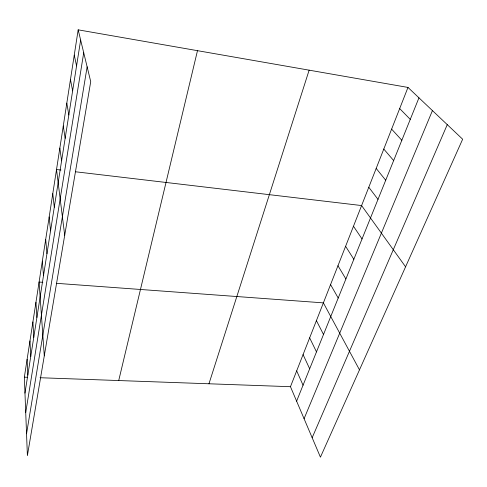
<?xml version="1.0" encoding="UTF-8"?>
<svg xmlns="http://www.w3.org/2000/svg" width="487" height="487" viewBox="0 0 487 487"><rect width="100%" height="100%" fill="white"/><g stroke="black" fill="none" stroke-linecap="round" stroke-linejoin="round"><path stroke-width="0.73" d="M78.17 29.835L90.722 81.639L27.394 455.607L24.35 377.169L78.17 29.835L407.984 87.429L462.65 139.221L320.434 457.165L290.465 386.702L407.984 87.429M24.971 393.106L80.647 40.062M25.726 412.562L83.721 52.748M26.548 433.777L87.136 66.841M118.718 380.548L197.485 50.672M208.96 383.78L309.135 70.171M296.613 401.16L418.954 97.826M304.077 418.704L432.438 110.598M312.167 437.722L447.261 124.642M24.35 377.169L27.339 377.273M40.056 377.729L290.465 386.702M42.826 282.32L39.088 282.046L44.287 355.851M56.291 283.306L323.386 302.871L359.485 369.864M60.912 170.048L56.522 169.531L64.704 235.3M75.546 171.777L361.598 205.557L405.574 266.821M399.681 108.577L410.261 119.37M391.615 129.11L401.836 140.274M383.786 149.046L393.654 160.558M376.183 168.417L385.71 180.251M368.787 187.245L377.997 199.378M353.471 226.254L362.036 238.953M345.6 246.306L353.836 259.279M337.966 265.738L345.898 278.966M330.563 284.585L338.203 298.038M316.416 320.623L323.508 334.478M309.647 337.862L316.489 351.888M303.072 354.603L309.671 368.787M296.68 370.881L303.048 385.205M74.255 55.104L76.569 65.915M70.469 79.521L72.63 90.88M66.81 103.134L68.831 114.993M63.267 125.981L65.155 138.308M59.84 148.103L61.599 160.85M52.785 193.649L54.288 207.206M49.181 216.916L50.557 230.856M45.699 239.379L46.959 253.666M42.339 261.075L43.489 275.679M35.947 302.324L36.896 317.463M32.909 321.944L33.767 337.321M29.963 340.943L30.736 356.521M27.114 359.339L27.808 375.112"/></g></svg>
